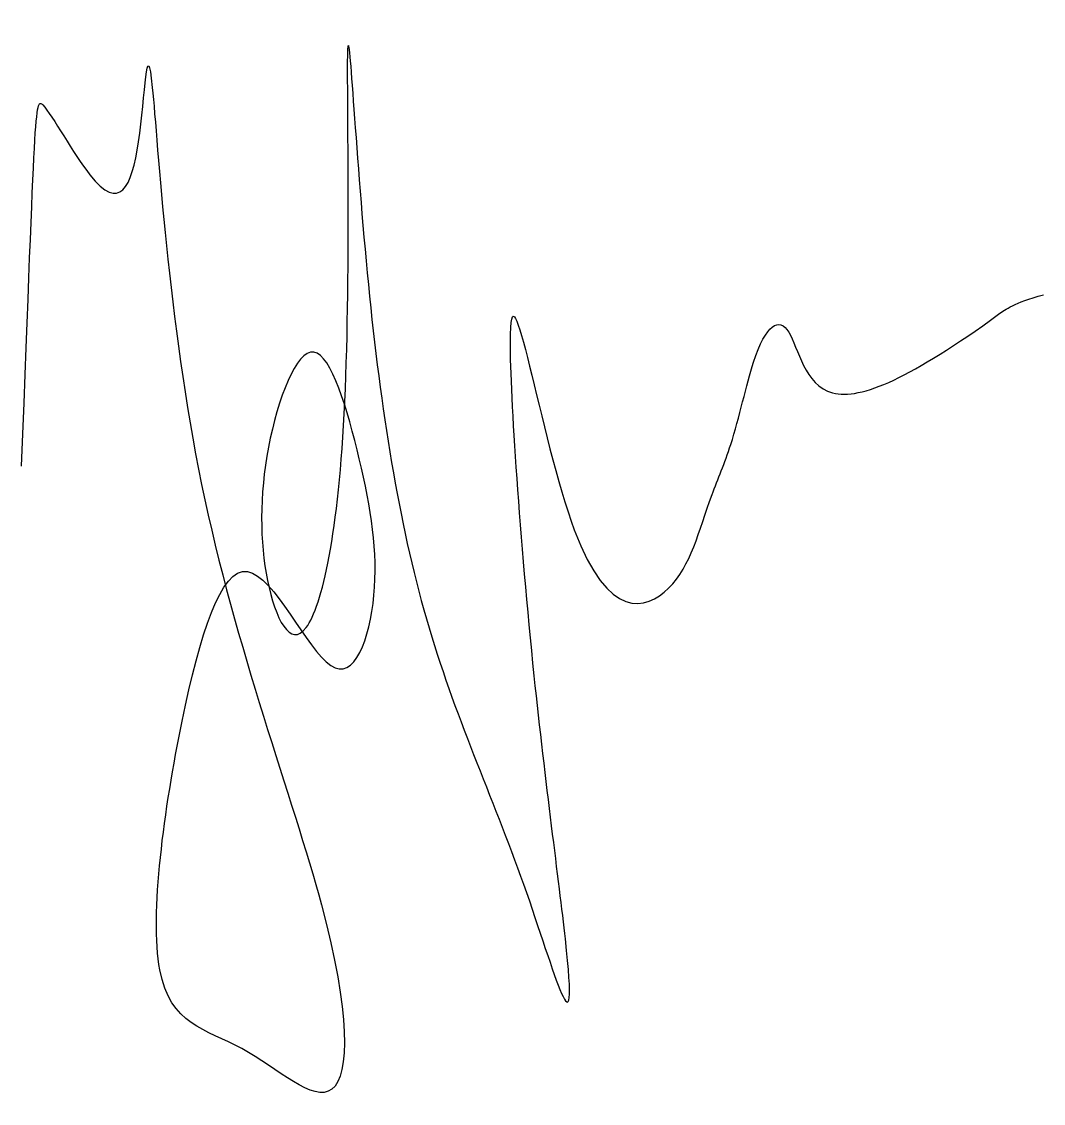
# Model space of a CAD drawing. Header units: inches. Extents: x 17.38 to 23.65, y 9.65 to 16.29.
import ezdxf

# ---------------------------------------------------------------- set-up
doc = ezdxf.new("R2010")
doc.units = ezdxf.units.IN
doc.header["$MEASUREMENT"] = 0
doc.layers.add('Sign', color=5, linetype='Continuous')

msp = doc.modelspace()

# ---------------------------------------------------------------- linework, layer by layer
at = {"layer": 'Sign'}
msp.add_open_spline([(17.3837, 13.5639), (17.4683, 15.7551), (17.4596, 15.924), (17.9458, 15.0332), (18.1339, 15.4314), (18.1589, 16.6316), (18.3428, 13.3671), (19.3998, 10.6077), (19.3979, 9.4386), (18.7333, 10.0876), (18.0766, 10.1588), (18.3508, 12.1209), (18.7318, 13.3514), (19.334, 11.9806), (19.6133, 12.7696), (19.4843, 13.5737), (19.1839, 14.5845), (18.8398, 13.6714), (18.847, 12.8117), (19.125, 12.2603), (19.4315, 13.592), (19.3509, 17.1361), (19.4776, 14.6017), (19.8054, 12.5296), (20.5036, 11.0462), (20.8743, 9.6092), (20.4886, 12.417), (20.2776, 15.5742), (20.7512, 12.5511), (21.4477, 12.7423), (21.5544, 13.2513), (21.7563, 13.7165), (21.904, 14.411), (22.1127, 14.5253), (22.2223, 13.8264), (22.8718, 14.1209), (23.4701, 14.5634), (23.6527, 14.6162)], degree=3, knots=[0, 0, 0, 0, 0.462018, 1, 2, 3, 4, 5, 6, 7, 8, 9, 10, 11, 12, 13, 14, 15, 16, 17, 18, 19, 20, 21, 22, 23, 23.438191, 24, 25, 26, 27, 27.416619, 28, 29, 30, 31, 31.08514, 31.08514, 31.08514, 31.08514], dxfattribs=at)

doc.saveas('drawing.dxf')
